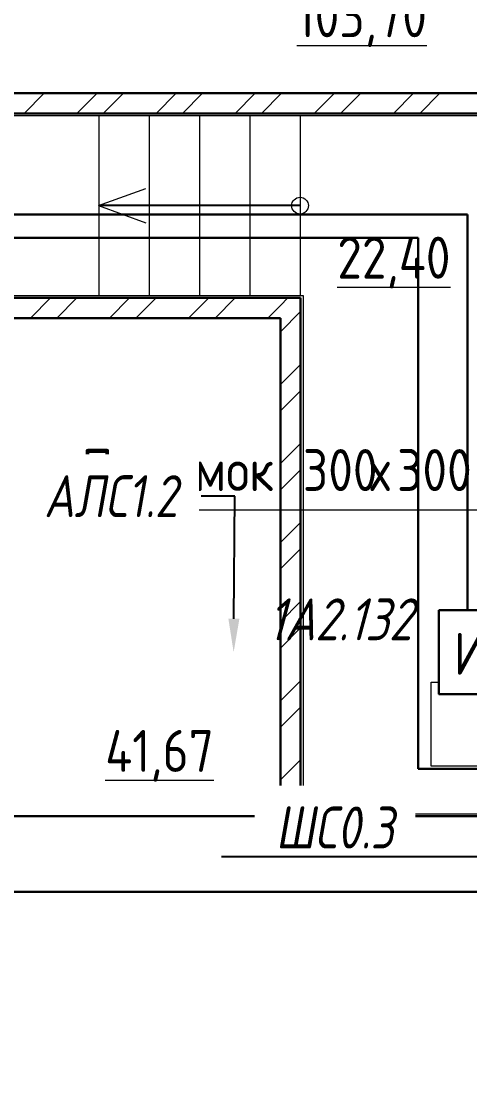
# Model space of a CAD drawing. Header units: millimetres. Extents: x -259793 to 1187961, y -549744 to 43070.
# Drawn here: x -188342 to -185667, y 13037 to 19303 of the extents above; entities that cross this region are included whole.
import ezdxf
from ezdxf import colors
from ezdxf.entities.mleader import LeaderData, LeaderLine
from ezdxf.enums import TextEntityAlignment as Align
from ezdxf.math import Vec2, Vec3

# ---------------------------------------------------------------- set-up
doc = ezdxf.new("R2010")
doc.units = ezdxf.units.MM
doc.linetypes.add('ADSK_Линия сетки', pattern=[25, 20, -2.5, 0, -2.5])
for name, color, linetype, lineweight in [('RC-Выноски', 7, 'Continuous', 0), ('RC-Линии_связи-Адресные', 5, 'Continuous', 30), ('RC-Прочее_оборудование', 5, 'Continuous', 30), ('Аннотация', 7, 'Continuous', 18), ('Лестницы', 252, 'Continuous', 9), ('лс', 5, 'Continuous', 30), ('Марки помещений', 252, 'Continuous', 20), ('Оси', 252, 'Continuous', 9), ('Перекрытие', 252, 'Continuous', 18), ('Стены наружные', 7, 'Continuous', 18)]:
    doc.layers.add(name, color=color, linetype=linetype, lineweight=lineweight)
doc.layers.add('RC-Позиционные_обозначения', color=7, linetype='Continuous')
doc.layers.add('Узлы', color=7, linetype='Continuous')
doc.styles.add('GOST Common_2', font='', dxfattribs={"width": 0.9, "height": 250})
doc.styles.add('ISOCPEUR', font='isocpeur.ttf', dxfattribs={"width": 0.9, "height": 350})
doc.styles.add('RubezhCAD', font='', dxfattribs={"oblique": 10})
doc.styles.get("Standard").update_dxf_attribs({"font": ''})
doc.styles.get('GOST Common_2').set_extended_font_data('GOST type B')
doc.styles.get('RubezhCAD').set_extended_font_data('GOST type A')
doc.styles.get('Standard').set_extended_font_data('GOST type B')

# ---------------------------------------------------------------- blocks, each defined once
blk = doc.blocks.new('RC-UGO-IZ-01')
at = {"layer": 'RC-Прочее_оборудование'}
blk.add_point((2.5, 0), dxfattribs=at)
blk.add_attdef('PSTN', text='', height=2.5, dxfattribs=at).set_placement((5.664, 2.581), align=Align.BOTTOM_CENTER)
blk.add_wipeout([(2.493, -2.499), (-2.493, -2.499), (-2.493, 2.499), (2.493, 2.499)]).dxf.layer = 'RC-Прочее_оборудование'
blk.add_wipeout([(-2.493, -2.499), (-2.493, 2.499), (2.493, 2.499), (2.493, -2.499)]).dxf.layer = 'RC-Прочее_оборудование'
blk.add_lwpolyline([(-2.493, 2.499), (2.493, 2.499), (2.493, -2.499), (-2.493, -2.499), (-2.493, 2.499)], close=True, dxfattribs=at)
blk.add_lwpolyline([(-2.493, 2.499), (-2.487, 2.499)], dxfattribs=at)
blk.add_lwpolyline([(-2.493, 2.499), (-2.487, 2.499)], dxfattribs=at)
at = {"layer": 'RC-Прочее_оборудование', "ltscale": 100, "style": 'ISOCPEUR', "width": 0.9}
blk.add_text('ИЗ', height=2.5, dxfattribs=at).set_placement((0.145, -0.085), align=Align.MIDDLE)
blk = doc.blocks.new('подвал')
at = {"layer": 'Аннотация', "color": 251, "lineweight": 20, "true_color": 0x636466}
for p, q in [((-187879.8, 18201.9), (-187597.9, 18304.5)), ((-187879.8, 18201.9), (-187597.9, 18099.3)), ((-188298.4, 16388.8), (-184298.4, 16388.8)), ((-185898, 14860), (-185898, 15360)), ((-185898, 15360), (-184598, 15360)), ((-184598, 14860), (-185898, 14860))]:
    blk.add_line(p, q, dxfattribs=at)
blk.add_circle((-186679.8, 18201.9), 50, dxfattribs=at)
at = {"layer": 'Лестницы', "color": 251, "true_color": 0x636466}
for p, q in [((-187877, 17666.9), (-187877, 18736.9)), ((-187577, 17666.9), (-187577, 18736.9)), ((-187577, 17666.9), (-187577, 18736.9)), ((-187277, 17666.9), (-187277, 18736.9)), ((-187277, 17666.9), (-187277, 18736.9)), ((-186977, 17666.9), (-186977, 18736.9)), ((-186977, 17666.9), (-186977, 18736.9)), ((-186677, 17666.9), (-186677, 18736.9)), ((-186677, 17666.9), (-186677, 18736.9))]:
    blk.add_line(p, q, dxfattribs=at)
at = {"layer": 'Оси', "color": 251, "linetype": 'ADSK_Линия сетки', "ltscale": 100, "true_color": 0x636466}
blk.add_line((-174384.1, 14561.9), (-244527.8, 14561.9), dxfattribs=at)
at = {"layer": 'Перекрытие', "color": 251, "true_color": 0x636466}
blk.add_line((-187877, 17666.9), (-187877, 18736.9), dxfattribs=at)
at = {"layer": 'Стены наружные', "color": 251, "lineweight": 30, "true_color": 0x636466}
for p, q in [((-185477, 18871.9), (-190267, 18871.9)), ((-190267, 18751.9), (-185477, 18751.9)), ((-186677, 17651.9), (-189197, 17651.9)), ((-186677, 14561.9), (-186677, 17651.9)), ((-189197, 17531.9), (-186797, 17531.9)), ((-186797, 17531.9), (-186797, 14561.9)), ((-184837, 14561.9), (-200827, 14561.9)), ((-184837, 14111.9), (-200767, 14111.9))]:
    blk.add_line(p, q, dxfattribs=at)
at = {"layer": 'Стены наружные', "color": 251, "linetype": 'Continuous', "lineweight": 9, "true_color": 0x636466}
for p, q in [((-188323.8, 18751.9), (-188203.8, 18871.9)), ((-188009.5, 18751.9), (-187889.5, 18871.9)), ((-187852.3, 18751.9), (-187732.3, 18871.9)), ((-187538, 18751.9), (-187418, 18871.9)), ((-187380.9, 18751.9), (-187260.9, 18871.9)), ((-187066.6, 18751.9), (-186946.6, 18871.9)), ((-186909.4, 18751.9), (-186789.4, 18871.9)), ((-186595.1, 18751.9), (-186475.1, 18871.9)), ((-186437.9, 18751.9), (-186317.9, 18871.9)), ((-186123.6, 18751.9), (-186003.6, 18871.9)), ((-185966.5, 18751.9), (-185846.5, 18871.9)), ((-188286.6, 17531.9), (-188166.6, 17651.9)), ((-188129.4, 17531.9), (-188009.4, 17651.9)), ((-187815.1, 17531.9), (-187695.1, 17651.9)), ((-187657.9, 17531.9), (-187537.9, 17651.9)), ((-187343.6, 17531.9), (-187223.6, 17651.9)), ((-187186.5, 17531.9), (-187066.5, 17651.9)), ((-186872.2, 17531.9), (-186797, 17607.1)), ((-186797, 17607.1), (-186752.2, 17651.9)), ((-186797, 17450), (-186677, 17570)), ((-186797, 17135.7), (-186677, 17255.7)), ((-186797, 16978.5), (-186677, 17098.5)), ((-186797, 16664.2), (-186677, 16784.2)), ((-186797, 16507), (-186677, 16627)), ((-186797, 16192.7), (-186677, 16312.7)), ((-186797, 16035.6), (-186677, 16155.6)), ((-186797, 15721.3), (-186677, 15841.3)), ((-186797, 15564.1), (-186677, 15684.1)), ((-186797, 15249.8), (-186677, 15369.8)), ((-186797, 15092.7), (-186677, 15212.7)), ((-186797, 14778.3), (-186677, 14898.3)), ((-186797, 14621.2), (-186677, 14741.2))]:
    blk.add_line(p, q, dxfattribs=at)
at = {"layer": 'Стены наружные', "color": 251, "true_color": 0x636466}
for p, q in [((-185492, 18736.9), (-200827, 18736.9)), ((-200827, 17666.9), (-186662, 17666.9)), ((-186662, 17666.9), (-186662, 14576.9)), ((-186662, 14576.9), (-184837, 14576.9))]:
    blk.add_line(p, q, dxfattribs=at)
at = {"layer": 'Узлы', "color": 251, "true_color": 0x636466}
blk.add_line((-186679.8, 18201.9), (-187879.8, 18201.9), dxfattribs=at)
at = {"layer": 'Аннотация', "color": 251, "true_color": 0x636466, "style": 'GOST Common_2', "width": 0.9}
for s, p in [('Приямок', (-187982.8, 16500.4)), (' 300', (-186799.4, 16500.4)), ('300', (-186101.6, 16500.4)), ('х', (-186262.3, 16500.4))]:
    blk.add_text(s, height=250, dxfattribs=at).set_placement(p)
at = {"layer": 'Марки помещений', "color": 251, "true_color": 0x636466, "style": 'GOST Common_2', "width": 0.9}
for s, p in [('%%U103,70', (-186699.7, 19205.9)), ('%%U22,40', (-186457.9, 17766.7)), ('%%U41,67', (-187840.9, 14826))]:
    blk.add_text(s, height=250, dxfattribs=at).set_placement(p)

msp = doc.modelspace()

# ---------------------------------------------------------------- linework, layer by layer
at = {"layer": 'RC-Линии_связи-Адресные'}
for p, q in [((-203673.33297, 18149.98755), (-185682.79529, 18149.98755)), ((-185976.67718, 14844.19045), (-185103.83614, 14844.19045))]:
    msp.add_line(p, q, dxfattribs=at)
at = {"layer": 'лс'}
msp.add_lwpolyline([(-233535.73645, -6873.94998), (-203414.67503, -6873.94998), (-203414.67503, 18009.15827), (-185976.67718, 18009.15827)], dxfattribs=at)

# ---------------------------------------------------------------- block references
msp.add_blockref('подвал', (0, 0))

# ---------------------------------------------------------------- next in the draw order: block references
at = {"layer": 'RC-Прочее_оборудование', "color": 1, "ltscale": 0.01}
ref = msp.add_blockref('RC-UGO-IZ-01', (-185602.4684, 15539.39154), dxfattribs=dict(at, xscale=100, yscale=100, zscale=100))
ref.add_attrib('PSTN', '1A2.132', (-186872.55597, 15610.35014), dxfattribs={"layer": 'RC-Позиционные_обозначения', "height": 250, "style": 'RubezhCAD', "oblique": 15})

# ---------------------------------------------------------------- next in the draw order: leaders
at = {"layer": 'RC-Выноски', "ltscale": 0.01}
ml = msp.add_multileader_mtext('Standard', dxfattribs=at)
ml.set_content('АЛС1.2', color=256, style='RubezhCAD')
ml.set_leader_properties()
ml.build(insert=Vec2(0, 0))
ml.multileader.update_dxf_attribs({"has_text_frame": 1, "text_right_attachment_type": 2, "dogleg_length": 2, "arrow_head_size": 200, "scale": 100})
ctx = ml.context
ctx.base_point, ctx.scale, ctx.char_height, ctx.arrow_head_size, ctx.landing_gap_size, ctx.plane_origin = Vec3(-188344.04265, 16469.78404), 100, 250, 200, 100, Vec3(-231879.446, -169503.50561)
ctx.right_attachment, ctx.text_align_type = 2, 1
notes = []
notes.append((ctx, [(1, (1, 1, 0), (-187068.37916, 16469.78404), (-1, 0), 200, [(0, [(-187075.48744, 15539.39154)], 0, [])])]))
ctx.mtext.insert, ctx.mtext.alignment, ctx.mtext.flow_direction = Vec3(-187806.21091, 16594.78404), 2, 5
ctx.mtext.has_bg_fill, ctx.mtext.bg_color, ctx.mtext.bg_scale_factor, ctx.mtext.bg_transparency, ctx.mtext.use_window_bg_color = 1, -1027028792, 1.5, 0, 1
ml = msp.add_multileader_mtext('Standard', dxfattribs=at)
ml.set_content('ШС0.3', color=256, style='RubezhCAD')
ml.set_leader_properties()
ml.build(insert=Vec2(0, 0))
ml.multileader.update_dxf_attribs({"has_text_frame": 1, "text_left_attachment_type": 6, "text_right_attachment_type": 6, "dogleg_length": 2, "arrow_head_size": 400, "scale": 100})
ctx = ml.context
ctx.base_point, ctx.scale, ctx.char_height, ctx.arrow_head_size, ctx.landing_gap_size, ctx.plane_origin = Vec3(-186966.7312, 14319.34228), 100, 250, 400, 100, Vec3(-470459.75684, -31036.40969)
ctx.left_attachment, ctx.right_attachment, ctx.text_align_type = 6, 6, 2
notes.append((ctx, [(1, (1, 1, 0), (-185964.17912, 14319.34228), (-1, 0), 53.6743, [(0, [(-184011.85476, 14319.34228)], 0, [])])]))
ctx.mtext.insert, ctx.mtext.alignment, ctx.mtext.flow_direction = Vec3(-186117.85343, 14619.34228), 3, 5
ctx.mtext.has_bg_fill, ctx.mtext.bg_color, ctx.mtext.bg_scale_factor, ctx.mtext.bg_transparency, ctx.mtext.use_window_bg_color = 1, -1027028792, 1.5, 0, 1
for ctx, leaders in notes:
    for number, flags, end, landing, length, lines in leaders:
        leader = LeaderData()
        leader.index, (leader.has_last_leader_line, leader.has_dogleg_vector, leader.attachment_direction) = number, flags
        leader.last_leader_point, leader.dogleg_vector, leader.dogleg_length = Vec3(end), Vec3(landing), length
        for number, points, colour, breaks in lines:
            line = LeaderLine()
            line.index, line.vertices, line.color, line.breaks = number, Vec3.list(points), colors.encode_raw_color(colour), breaks
            leader.lines.append(line)
        ctx.leaders.append(leader)

# ---------------------------------------------------------------- next in the draw order: linework, layer by layer
at = {"layer": 'RC-Линии_связи-Адресные'}
for p, q in [((-185682.79529, 18149.98755), (-185682.79529, 15789.32406)), ((-185976.67718, 14844.19045), (-185976.67718, 18009.15827))]:
    msp.add_line(p, q, dxfattribs=at)

doc.saveas('drawing.dxf')
